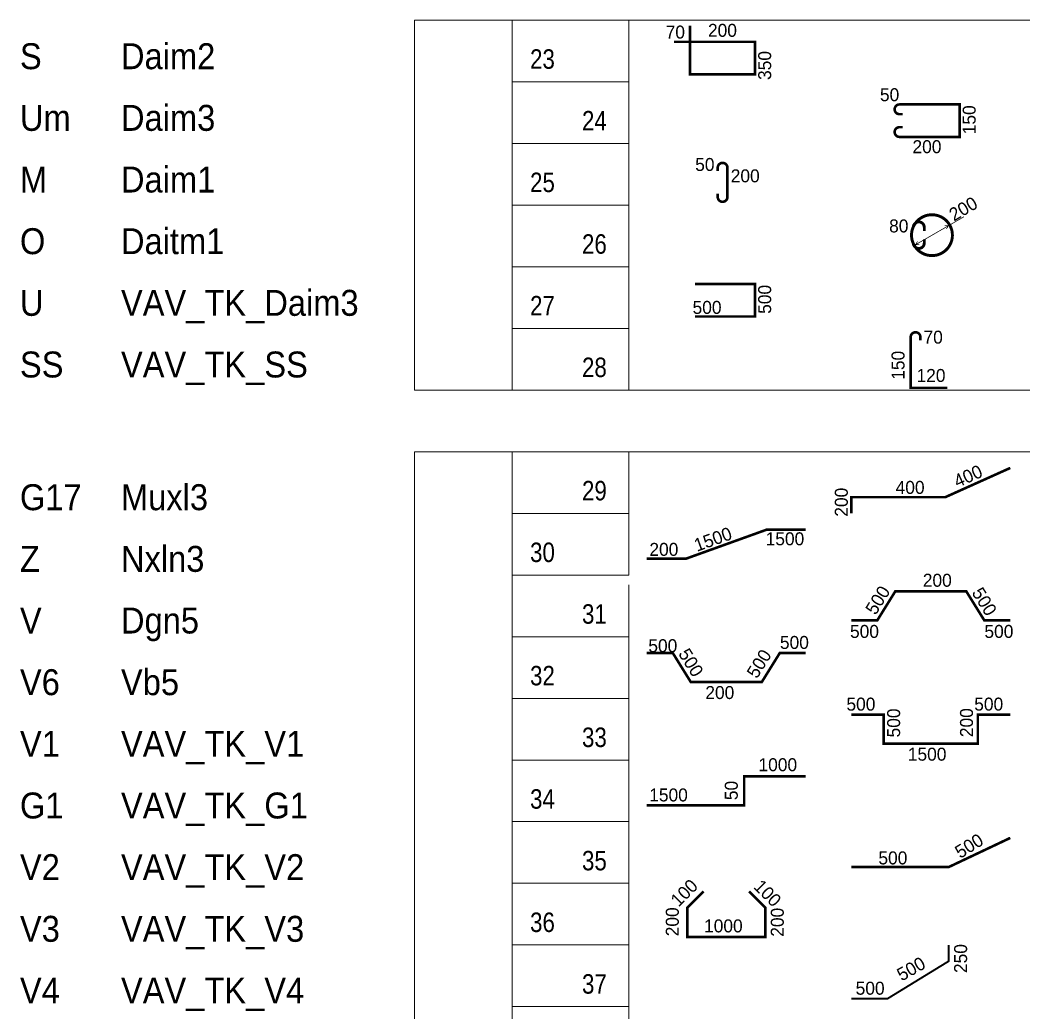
# Model space of a CAD drawing. Header units: millimetres. Extents: x 925681 to 1410834, y 71669 to 296428.
# Drawn here: x 1119105 to 1134567, y 242659 to 257956 of the extents above; entities that cross this region are included whole.
import ezdxf
from ezdxf.enums import TextEntityAlignment as Align

# ---------------------------------------------------------------- set-up
doc = ezdxf.new("R2010")
doc.units = ezdxf.units.MM
doc.header["$LTSCALE"] = 100
for name, color, linetype, lineweight in [('Ap0001_Statistic', 161, 'Continuous', 15), ('Ap0310_PSS', 130, 'Continuous', 18), ('Ap0311_H', 8, 'Continuous', 15), ('Ap0314_Kh', 253, 'Continuous', 15)]:
    doc.layers.add(name, color=color, linetype=linetype, lineweight=lineweight)
doc.styles.add('Ap_Vni-helve', font='', dxfattribs={"width": 0.8, "height": 1})
doc.styles.add('RomanS', font='1.shx')
doc.styles.add('VN', font='')
doc.styles.get('Ap_Vni-helve').set_extended_font_data('VNI-Helve')
doc.styles.get('VN').set_extended_font_data('VNI-Helve-Condense')

# ---------------------------------------------------------------- blocks, each defined once
blk = doc.blocks.new('*U1002')
at = {"const_width": 40}
blk.add_lwpolyline([(4668, -425), (4668, -375, -1), (4818, -375), (4818, -825, -1), (4668, -825), (4668, -775)], format="xyb", dxfattribs=at)
at = {"layer": 'Ap0310_PSS'}
for p, q in [((0, 0), (0, -950)), ((1500, -950), (1500, 0)), ((1500, 0), (1500, -950)), ((3300, -950), (3300, 0))]:
    blk.add_line(p, q, dxfattribs=at)
at = {"layer": 'Ap0311_H'}
blk.add_line((1500, -950), (3300, -950), dxfattribs=at)
at = {"style": 'RomanS'}
blk.add_attdef('M', text='', height=200, dxfattribs=at).set_placement((4618, -425), align=Align.RIGHT)
at = {"style": 'VN'}
blk.add_attdef('SHT', text='', height=300, dxfattribs=at).set_placement((1968, -750), align=Align.CENTER)
at = {"style": 'RomanS'}
blk.add_attdef('D1', (4868, -600), '', height=200, dxfattribs=at)
at = {"style": 'VN', "flags": 8}
for tag, p in [('PHI', (9968, -750)), ('SOTHANH', (11218, -750)), ('TST', (12718, -750))]:
    blk.add_attdef(tag, text='', height=300, dxfattribs=at).set_placement(p, align=Align.CENTER)
for tag, p in [('L', (15268, -750)), ('LTONG', (17268, -750))]:
    blk.add_attdef(tag, text='', height=300, dxfattribs=at).set_placement(p, align=Align.RIGHT)
blk = doc.blocks.new('*U999')
at = {"const_width": 40}
blk.add_lwpolyline([(3993, -335), (5243, -335), (5243, -835), (4243, -835), (4243, -85)], dxfattribs=at)
at = {"layer": 'Ap0310_PSS'}
for p, q in [((0, 0), (0, -950)), ((1500, -950), (1500, 0)), ((1500, 0), (1500, -950)), ((3300, -950), (3300, 0))]:
    blk.add_line(p, q, dxfattribs=at)
at = {"layer": 'Ap0311_H'}
blk.add_line((1500, -950), (3300, -950), dxfattribs=at)
at = {"style": 'RomanS'}
blk.add_attdef('M', text='', height=200, dxfattribs=at).set_placement((4163, -285), align=Align.RIGHT)
blk.add_attdef('D1', text='', height=200, dxfattribs=at).set_placement((4741, -158), align=Align.MIDDLE)
at = {"style": 'VN'}
blk.add_attdef('SHT', text='', height=300, dxfattribs=at).set_placement((1968, -750), align=Align.CENTER)
at = {"style": 'VN', "flags": 8}
for tag, p in [('PHI', (9968, -750)), ('SOTHANH', (11218, -750)), ('TST', (12718, -750))]:
    blk.add_attdef(tag, text='', height=300, dxfattribs=at).set_placement(p, align=Align.CENTER)
for tag, p in [('L', (15268, -750)), ('LTONG', (17268, -750))]:
    blk.add_attdef(tag, text='', height=300, dxfattribs=at).set_placement(p, align=Align.RIGHT)
at = {"style": 'RomanS', "flags": 1}
blk.add_attdef('F2', text='', height=200, rotation=90, dxfattribs=at).set_placement((4099, -714), align=Align.MIDDLE)
at = {"style": 'RomanS'}
blk.add_attdef('D2', text='', height=200, rotation=90, dxfattribs=at).set_placement((5391, -700), align=Align.MIDDLE)
blk = doc.blocks.new('*U1010')
at = {"const_width": 40}
blk.add_lwpolyline([(6725, -700), (7125, -700), (7404, -250), (8496, -250), (8775, -700), (9175, -700)], dxfattribs=at)
at = {"layer": 'Ap0310_PSS'}
for p, q in [((0, 0), (0, -950)), ((1500, -950), (1500, 0)), ((1500, 0), (1500, -950)), ((3300, -950), (3300, -150))]:
    blk.add_line(p, q, dxfattribs=at)
at = {"layer": 'Ap0311_H'}
blk.add_line((1500, -950), (3300, -950), dxfattribs=at)
at = {"style": 'RomanS'}
for tag, p in [('D3', (8050, -81)), ('D1', (6929, -869)), ('D5', (8999, -869))]:
    blk.add_attdef(tag, text='', height=200, dxfattribs=at).set_placement(p, align=Align.MIDDLE)
for tag, rotation, p in [('D2', 58.1858, (7132, -386)), ('D4', 301.8142, (8776, -408))]:
    blk.add_attdef(tag, text='', height=200, rotation=rotation, dxfattribs=at).set_placement(p, align=Align.MIDDLE)
at = {"style": 'VN'}
blk.add_attdef('SHT', text='', height=300, dxfattribs=at).set_placement((2768, -750), align=Align.CENTER)
at = {"style": 'VN', "flags": 8}
for tag, p in [('PHI', (9968, -750)), ('SOTHANH', (11218, -750)), ('TST', (12718, -750))]:
    blk.add_attdef(tag, text='', height=300, dxfattribs=at).set_placement(p, align=Align.CENTER)
for tag, p in [('L', (15268, -750)), ('LTONG', (17268, -750))]:
    blk.add_attdef(tag, text='', height=300, dxfattribs=at).set_placement(p, align=Align.RIGHT)
blk = doc.blocks.new('*U1011')
at = {"const_width": 40}
blk.add_lwpolyline([(3575, -250), (3975, -250), (4254, -700), (5346, -700), (5625, -250), (6025, -250)], dxfattribs=at)
at = {"layer": 'Ap0310_PSS'}
for p, q in [((0, 0), (0, -950)), ((1500, -950), (1500, 0)), ((1500, 0), (1500, -950)), ((3300, -950), (3300, 0))]:
    blk.add_line(p, q, dxfattribs=at)
at = {"layer": 'Ap0311_H'}
blk.add_line((1500, -950), (3300, -950), dxfattribs=at)
at = {"style": 'RomanS'}
for tag, p in [('D5', (5849, -89)), ('D1', (3822, -139)), ('D3', (4700, -861))]:
    blk.add_attdef(tag, text='', height=200, dxfattribs=at).set_placement(p, align=Align.MIDDLE)
for tag, rotation, p in [('D2', 301.8142, (4256, -398)), ('D4', 58.1858, (5305, -416))]:
    blk.add_attdef(tag, text='', height=200, rotation=rotation, dxfattribs=at).set_placement(p, align=Align.MIDDLE)
at = {"style": 'VN'}
blk.add_attdef('SHT', text='', height=300, dxfattribs=at).set_placement((1968, -750), align=Align.CENTER)
at = {"style": 'VN', "flags": 8}
for tag, p in [('PHI', (9968, -750)), ('SOTHANH', (11218, -750)), ('TST', (12718, -750))]:
    blk.add_attdef(tag, text='', height=300, dxfattribs=at).set_placement(p, align=Align.CENTER)
for tag, p in [('L', (15268, -750)), ('LTONG', (17268, -750))]:
    blk.add_attdef(tag, text='', height=300, dxfattribs=at).set_placement(p, align=Align.RIGHT)
blk = doc.blocks.new('*U1001')
at = {"const_width": 40}
blk.add_lwpolyline([(7518, -700), (7468, -700, 1), (7468, -850), (8393, -850), (8393, -350), (7468, -350, 1), (7468, -500), (7518, -500)], format="xyb", dxfattribs=at)
at = {"layer": 'Ap0310_PSS'}
for p, q in [((0, 0), (0, -950)), ((1500, -950), (1500, 0)), ((1500, 0), (1500, -950)), ((3300, -950), (3300, 0))]:
    blk.add_line(p, q, dxfattribs=at)
at = {"layer": 'Ap0311_H'}
blk.add_line((1500, -950), (3300, -950), dxfattribs=at)
at = {"style": 'RomanS'}
blk.add_attdef('M', text='', height=200, dxfattribs=at).set_placement((7464, -300), align=Align.RIGHT)
at = {"style": 'RomanS', "flags": 1}
blk.add_attdef('F1', text='', height=200, dxfattribs=at).set_placement((7891, -202), align=Align.MIDDLE)
at = {"style": 'VN'}
blk.add_attdef('SHT', text='', height=300, dxfattribs=at).set_placement((2768, -750), align=Align.CENTER)
at = {"style": 'RomanS'}
blk.add_attdef('D2', text='', height=200, rotation=90, dxfattribs=at).set_placement((8541, -586), align=Align.MIDDLE)
at = {"style": 'VN', "flags": 8}
for tag, p in [('PHI', (9968, -750)), ('SOTHANH', (11218, -750)), ('TST', (12718, -750))]:
    blk.add_attdef(tag, text='', height=300, dxfattribs=at).set_placement(p, align=Align.CENTER)
for tag, p in [('L', (15268, -750)), ('LTONG', (17268, -750))]:
    blk.add_attdef(tag, text='', height=300, dxfattribs=at).set_placement(p, align=Align.RIGHT)
at = {"style": 'RomanS'}
blk.add_attdef('D1', text='', height=200, dxfattribs=at).set_placement((7891, -1001), align=Align.MIDDLE)
blk = doc.blocks.new('*U1007')
at = {"const_width": 40}
blk.add_lwpolyline([(9175, -250), (8175, -700), (6725, -700), (6725, -950)], dxfattribs=at)
at = {"layer": 'Ap0310_PSS'}
for p, q in [((0, 0), (0, -950)), ((1500, -950), (1500, 0)), ((1500, 0), (1500, -950)), ((3300, -950), (3300, 0))]:
    blk.add_line(p, q, dxfattribs=at)
at = {"layer": 'Ap0311_H'}
blk.add_line((1500, -950), (3300, -950), dxfattribs=at)
at = {"style": 'RomanS'}
for tag, rotation, p in [('D3', 24.2277, (8523, -376)), ('D1', 90, (6572, -779))]:
    blk.add_attdef(tag, text='', height=200, rotation=rotation, dxfattribs=at).set_placement(p, align=Align.MIDDLE)
at = {"style": 'VN'}
blk.add_attdef('SHT', text='', height=300, dxfattribs=at).set_placement((2768, -750), align=Align.CENTER)
at = {"style": 'RomanS'}
blk.add_attdef('D2', text='', height=200, dxfattribs=at).set_placement((7631, -550), align=Align.MIDDLE)
at = {"style": 'VN', "flags": 8}
for tag, p in [('PHI', (9968, -750)), ('SOTHANH', (11218, -750)), ('TST', (12718, -750))]:
    blk.add_attdef(tag, text='', height=300, dxfattribs=at).set_placement(p, align=Align.CENTER)
for tag, p in [('L', (15268, -750)), ('LTONG', (17268, -750))]:
    blk.add_attdef(tag, text='', height=300, dxfattribs=at).set_placement(p, align=Align.RIGHT)
blk = doc.blocks.new('*U1003')
blk.add_line((7696, -621), (8457, -182))
at = {"const_width": 45}
blk.add_lwpolyline([(7653, -464, 1), (8283, -464, 1)], format="xyb", close=True, dxfattribs=at)
for points in [[(7850, -344, 1), (7681, -344, 1)], [(7850, -584, -1), (7681, -584, -1)]]:
    blk.add_lwpolyline(points, format="xyb", dxfattribs=at)
for points, const_width in [([(7850, -400), (7850, -344)], 45), ([(8164, -318), (8220, -318), (8192, -367)], 11.2), ([(7745, -561), (7717, -609), (7773, -609)], 11.2), ([(7850, -528), (7850, -584)], 45)]:
    blk.add_lwpolyline(points, dxfattribs=dict(const_width=const_width))
at = {"layer": 'Ap0310_PSS'}
for p, q in [((0, 0), (0, -950)), ((1500, -950), (1500, 0)), ((1500, 0), (1500, -950)), ((3300, -950), (3300, 0))]:
    blk.add_line(p, q, dxfattribs=at)
at = {"layer": 'Ap0311_H'}
blk.add_line((1500, -950), (3300, -950), dxfattribs=at)
at = {"style": 'RomanS'}
blk.add_attdef('D1', text='', height=200, rotation=30, dxfattribs=at).set_placement((8450, -57), align=Align.MIDDLE)
blk.add_attdef('M', (7308, -422), '', height=200, dxfattribs=at)
at = {"style": 'VN'}
blk.add_attdef('SHT', text='', height=300, dxfattribs=at).set_placement((2768, -750), align=Align.CENTER)
at = {"style": 'VN', "flags": 8}
for tag, p in [('PHI', (9968, -750)), ('SOTHANH', (11218, -750)), ('TST', (12718, -750))]:
    blk.add_attdef(tag, text='', height=300, dxfattribs=at).set_placement(p, align=Align.CENTER)
for tag, p in [('L', (15268, -750)), ('LTONG', (17268, -750))]:
    blk.add_attdef(tag, text='', height=300, dxfattribs=at).set_placement(p, align=Align.RIGHT)
at = {"style": 'RomanS', "flags": 1}
blk.add_attdef('R1', (7886, -682), '', height=200, dxfattribs=at)
blk = doc.blocks.new('*U1009')
at = {"const_width": 40}
blk.add_lwpolyline([(3575, -700), (4175, -700), (5425, -250), (6025, -250)], dxfattribs=at)
at = {"layer": 'Ap0310_PSS'}
for p, q in [((0, 0), (0, -950)), ((1500, -950), (1500, 0)), ((1500, 0), (1500, -950)), ((3300, -950), (3300, 0))]:
    blk.add_line(p, q, dxfattribs=at)
at = {"layer": 'Ap0311_H'}
blk.add_line((1500, -950), (3300, -950), dxfattribs=at)
at = {"style": 'RomanS'}
blk.add_attdef('D2', text='', height=200, rotation=19.7989, dxfattribs=at).set_placement((4594, -398), align=Align.MIDDLE)
for tag, p in [('D3', (5703, -392)), ('D1', (3838, -555))]:
    blk.add_attdef(tag, text='', height=200, dxfattribs=at).set_placement(p, align=Align.MIDDLE)
at = {"style": 'VN'}
blk.add_attdef('SHT', text='', height=300, dxfattribs=at).set_placement((1968, -750), align=Align.CENTER)
at = {"style": 'VN', "flags": 8}
for tag, p in [('PHI', (9968, -750)), ('SOTHANH', (11218, -750)), ('TST', (12718, -750))]:
    blk.add_attdef(tag, text='', height=300, dxfattribs=at).set_placement(p, align=Align.CENTER)
for tag, p in [('L', (15268, -750)), ('LTONG', (17268, -750))]:
    blk.add_attdef(tag, text='', height=300, dxfattribs=at).set_placement(p, align=Align.RIGHT)
blk = doc.blocks.new('*U1012')
at = {"const_width": 40}
blk.add_lwpolyline([(6725, -250), (7225, -250), (7225, -700), (8675, -700), (8675, -250), (9175, -250)], dxfattribs=at)
at = {"layer": 'Ap0310_PSS'}
for p, q in [((0, 0), (0, -950)), ((1500, -950), (1500, 0)), ((1500, 0), (1500, -950)), ((3300, -950), (3300, 0))]:
    blk.add_line(p, q, dxfattribs=at)
at = {"layer": 'Ap0311_H'}
blk.add_line((1500, -950), (3300, -950), dxfattribs=at)
at = {"style": 'RomanS'}
for tag, p in [('D1', (6874, -89)), ('D5', (8842, -89)), ('D3', (7893, -861))]:
    blk.add_attdef(tag, text='', height=200, dxfattribs=at).set_placement(p, align=Align.MIDDLE)
for tag, p in [('D2', (7377, -379)), ('D4', (8500, -375))]:
    blk.add_attdef(tag, text='', height=200, rotation=90, dxfattribs=at).set_placement(p, align=Align.MIDDLE)
at = {"style": 'VN'}
blk.add_attdef('SHT', text='', height=300, dxfattribs=at).set_placement((2768, -750), align=Align.CENTER)
at = {"style": 'VN', "flags": 8}
for tag, p in [('PHI', (9968, -750)), ('SOTHANH', (11218, -750)), ('TST', (12718, -750))]:
    blk.add_attdef(tag, text='', height=300, dxfattribs=at).set_placement(p, align=Align.CENTER)
for tag, p in [('L', (15268, -750)), ('LTONG', (17268, -750))]:
    blk.add_attdef(tag, text='', height=300, dxfattribs=at).set_placement(p, align=Align.RIGHT)
blk = doc.blocks.new('*U1013')
at = {"const_width": 40}
blk.add_lwpolyline([(3575, -700), (5075, -700), (5075, -250), (6025, -250)], dxfattribs=at)
at = {"layer": 'Ap0310_PSS'}
for p, q in [((0, 0), (0, -950)), ((1500, -950), (1500, 0)), ((1500, 0), (1500, -950)), ((3300, -950), (3300, 0))]:
    blk.add_line(p, q, dxfattribs=at)
at = {"layer": 'Ap0311_H'}
blk.add_line((1500, -950), (3300, -950), dxfattribs=at)
at = {"style": 'RomanS'}
for tag, p in [('D3', (5593, -72)), ('D1', (3910, -538))]:
    blk.add_attdef(tag, text='', height=200, dxfattribs=at).set_placement(p, align=Align.MIDDLE)
at = {"style": 'VN'}
blk.add_attdef('SHT', text='', height=300, dxfattribs=at).set_placement((1968, -750), align=Align.CENTER)
at = {"style": 'RomanS'}
blk.add_attdef('D2', text='', height=200, rotation=90, dxfattribs=at).set_placement((4877, -470), align=Align.MIDDLE)
at = {"style": 'VN', "flags": 8}
for tag, p in [('PHI', (9968, -750)), ('SOTHANH', (11218, -750)), ('TST', (12718, -750))]:
    blk.add_attdef(tag, text='', height=300, dxfattribs=at).set_placement(p, align=Align.CENTER)
for tag, p in [('L', (15268, -750)), ('LTONG', (17268, -750))]:
    blk.add_attdef(tag, text='', height=300, dxfattribs=at).set_placement(p, align=Align.RIGHT)
blk = doc.blocks.new('*U1014')
at = {"color": 0, "const_width": 40}
blk.add_lwpolyline([(6725, -700), (8225, -700), (9175, -250)], dxfattribs=at)
at = {"layer": 'Ap0310_PSS'}
for p, q in [((0, 0), (0, -950)), ((1500, -950), (1500, 0)), ((1500, 0), (1500, -950)), ((3300, -950), (3300, 0))]:
    blk.add_line(p, q, dxfattribs=at)
at = {"layer": 'Ap0311_H'}
blk.add_line((1500, -950), (3300, -950), dxfattribs=at)
at = {"color": 0, "style": 'RomanS'}
blk.add_attdef('D2', text='', height=200, rotation=31.6682, dxfattribs=at).set_placement((8540, -373), align=Align.MIDDLE)
at = {"style": 'VN'}
blk.add_attdef('SHT', text='', height=300, dxfattribs=at).set_placement((2768, -750), align=Align.CENTER)
at = {"color": 0, "style": 'RomanS'}
blk.add_attdef('D1', text='', height=200, dxfattribs=at).set_placement((7366, -558), align=Align.MIDDLE)
at = {"style": 'VN', "flags": 8}
for tag, p in [('PHI', (9968, -750)), ('SOTHANH', (11218, -750)), ('TST', (12718, -750))]:
    blk.add_attdef(tag, text='', height=300, dxfattribs=at).set_placement(p, align=Align.CENTER)
for tag, p in [('L', (15268, -750)), ('LTONG', (17268, -750))]:
    blk.add_attdef(tag, text='', height=300, dxfattribs=at).set_placement(p, align=Align.RIGHT)
blk = doc.blocks.new('*U1015')
at = {"const_width": 40}
blk.add_lwpolyline([(4449, -125), (4199, -375), (4199, -825), (5401, -825), (5401, -375), (5151, -125)], dxfattribs=at)
at = {"layer": 'Ap0310_PSS'}
for p, q in [((0, 0), (0, -950)), ((1500, -950), (1500, 0)), ((1500, 0), (1500, -950)), ((3300, -950), (3300, 0))]:
    blk.add_line(p, q, dxfattribs=at)
at = {"layer": 'Ap0311_H'}
blk.add_line((1500, -950), (3300, -950), dxfattribs=at)
at = {"style": 'RomanS'}
for tag, rotation, p in [('D1', 45, (4151, -146)), ('D5', 315, (5437, -152)), ('D2', 90, (3968, -593)), ('D4', 90, (5585, -600))]:
    blk.add_attdef(tag, text='', height=200, rotation=rotation, dxfattribs=at).set_placement(p, align=Align.MIDDLE)
at = {"style": 'VN'}
blk.add_attdef('SHT', text='', height=300, dxfattribs=at).set_placement((1968, -750), align=Align.CENTER)
at = {"style": 'VN', "flags": 8}
for tag, p in [('PHI', (9968, -750)), ('SOTHANH', (11218, -750)), ('TST', (12718, -750))]:
    blk.add_attdef(tag, text='', height=300, dxfattribs=at).set_placement(p, align=Align.CENTER)
for tag, p in [('L', (15268, -750)), ('LTONG', (17268, -750))]:
    blk.add_attdef(tag, text='', height=300, dxfattribs=at).set_placement(p, align=Align.RIGHT)
at = {"style": 'RomanS'}
blk.add_attdef('D3', text='', height=200, dxfattribs=at).set_placement((4755, -656), align=Align.MIDDLE)
blk = doc.blocks.new('*U1016')
blk.add_lwpolyline([(6725, -825, 30, 30, 0), (7287, -825, 30, 30, 0), (8225, -250, 30, 30, 0), (8225, 0, 0, 0, 0)], format="xyseb")
at = {"layer": 'Ap0310_PSS'}
for p, q in [((0, 0), (0, -950)), ((1500, -950), (1500, 0)), ((1500, 0), (1500, -950)), ((3300, -950), (3300, 0))]:
    blk.add_line(p, q, dxfattribs=at)
at = {"layer": 'Ap0311_H'}
blk.add_line((1500, -950), (3300, -950), dxfattribs=at)
at = {"style": 'RomanS'}
for tag, rotation, p in [('D3', 90, (8569, -209)), ('D2', 29.2678, (7725, -507)), ('D1', 360, (7015, -826))]:
    blk.add_attdef(tag, text='', height=200, rotation=rotation, dxfattribs=at).set_placement(p, align=Align.BOTTOM_CENTER)
at = {"style": 'VN'}
blk.add_attdef('SHT', text='', height=300, dxfattribs=at).set_placement((2768, -750), align=Align.CENTER)
at = {"style": 'VN', "flags": 8}
for tag, p in [('PHI', (9968, -750)), ('SOTHANH', (11218, -750)), ('TST', (12718, -750))]:
    blk.add_attdef(tag, text='', height=300, dxfattribs=at).set_placement(p, align=Align.CENTER)
for tag, p in [('L', (15268, -750)), ('LTONG', (17268, -750))]:
    blk.add_attdef(tag, text='', height=300, dxfattribs=at).set_placement(p, align=Align.RIGHT)
blk = doc.blocks.new('*U1004')
at = {"const_width": 40}
blk.add_lwpolyline([(4318, -767), (5243, -767), (5243, -267), (4318, -267)], dxfattribs=at)
at = {"layer": 'Ap0310_PSS'}
for p, q in [((0, 0), (0, -950)), ((1500, -950), (1500, 0)), ((1500, 0), (1500, -950)), ((3300, -950), (3300, 0))]:
    blk.add_line(p, q, dxfattribs=at)
at = {"layer": 'Ap0311_H'}
blk.add_line((1500, -950), (3300, -950), dxfattribs=at)
at = {"style": 'VN'}
blk.add_attdef('SHT', text='', height=300, dxfattribs=at).set_placement((1968, -750), align=Align.CENTER)
at = {"style": 'RomanS'}
blk.add_attdef('D2', text='', height=200, rotation=90, dxfattribs=at).set_placement((5391, -503), align=Align.MIDDLE)
at = {"style": 'VN', "flags": 8}
for tag, p in [('PHI', (9968, -750)), ('SOTHANH', (11218, -750)), ('TST', (12718, -750))]:
    blk.add_attdef(tag, text='', height=300, dxfattribs=at).set_placement(p, align=Align.CENTER)
for tag, p in [('L', (15268, -750)), ('LTONG', (17268, -750))]:
    blk.add_attdef(tag, text='', height=300, dxfattribs=at).set_placement(p, align=Align.RIGHT)
at = {"style": 'RomanS'}
blk.add_attdef('D1', text='', height=200, dxfattribs=at).set_placement((4504, -626), align=Align.MIDDLE)
blk = doc.blocks.new('*U1017')
at = {"layer": 'Ap0310_PSS'}
for p, q in [((0, 0), (0, -950)), ((1500, -950), (1500, 0)), ((1500, 0), (1500, -950)), ((3300, -950), (3300, 0))]:
    blk.add_line(p, q, dxfattribs=at)
at = {"style": 'RomanS'}
for tag, rotation, p in [('D2', 14.1245, (4862, -339)), ('D3', 284.561, (6221, -335))]:
    blk.add_attdef(tag, text='', height=200, rotation=rotation, dxfattribs=at).set_placement(p, align=Align.MIDDLE)
at = {"style": 'VN'}
blk.add_attdef('SHT', text='', height=300, dxfattribs=at).set_placement((1968, -750), align=Align.CENTER)
at = {"style": 'RomanS'}
blk.add_attdef('D1', text='', height=200, dxfattribs=at).set_placement((3932, -489), align=Align.MIDDLE)
at = {"style": 'VN'}
for tag, flags, p in [('PHIA', 1, (6668, -750)), ('PHI', 8, (9968, -750)), ('SOTHANH', 8, (11218, -750)), ('TST', 8, (12718, -750))]:
    blk.add_attdef(tag, text='', height=300, dxfattribs=dict(at, flags=flags)).set_placement(p, align=Align.CENTER)
at = {"style": 'VN', "flags": 8}
for tag, p in [('L', (15268, -750)), ('LTONG', (17268, -750))]:
    blk.add_attdef(tag, text='', height=300, dxfattribs=at).set_placement(p, align=Align.RIGHT)
blk = doc.blocks.new('*U1005')
blk.add_lwpolyline([(7790, -185, 40, 40, 0), (7790, -135, 40, 40, 1), (7640, -135, 40, 40, 0), (7640, -916, 40, 40, 0), (8203, -916, 40, 40, 0)], format="xyseb")
at = {"layer": 'Ap0310_PSS'}
for p, q in [((0, 0), (0, -950)), ((1500, -950), (1500, 0)), ((1500, 0), (1500, -950)), ((3300, -950), (3300, 0))]:
    blk.add_line(p, q, dxfattribs=at)
at = {"layer": 'Ap0311_H'}
blk.add_line((1500, -950), (3300, -950), dxfattribs=at)
at = {"style": 'RomanS'}
for tag, p in [('M', (7987, -135)), ('D2', (7953, -726))]:
    blk.add_attdef(tag, text='', height=200, dxfattribs=at).set_placement(p, align=Align.MIDDLE)
at = {"style": 'VN'}
blk.add_attdef('SHT', text='', height=300, dxfattribs=at).set_placement((2768, -750), align=Align.CENTER)
for tag, flags, p in [('PHIA', 1, (6668, -750)), ('PHI', 8, (9968, -750)), ('SOTHANH', 8, (11218, -750)), ('TST', 8, (12718, -750))]:
    blk.add_attdef(tag, text='', height=300, dxfattribs=dict(at, flags=flags)).set_placement(p, align=Align.CENTER)
at = {"style": 'RomanS'}
blk.add_attdef('D1', text='', height=200, rotation=90, dxfattribs=at).set_placement((7445, -569), align=Align.MIDDLE)
at = {"style": 'VN', "flags": 8}
for tag, p in [('L', (15268, -750)), ('LTONG', (17268, -750))]:
    blk.add_attdef(tag, text='', height=300, dxfattribs=at).set_placement(p, align=Align.RIGHT)

msp = doc.modelspace()

# ---------------------------------------------------------------- linework, layer by layer
at = {"layer": 'Ap0310_PSS'}
for p, q in [((1125182.5, 257956), (1142682.5, 257956)), ((1125182.5, 252256), (1142682.5, 252256)), ((1142682.5, 251306), (1125182.5, 251306))]:
    msp.add_line(p, q, dxfattribs=at)

# ---------------------------------------------------------------- block references
at = {"layer": 'Ap0001_Statistic', "color": 3, "lineweight": 80}
ref = msp.add_blockref('*U999', (1125182.5, 257956), dxfattribs=at)
ref.add_attrib('D1', '200', dxfattribs={"layer": '0', "height": 200, "style": 'RomanS'}).set_placement((1129923.4, 257797.9), align=Align.MIDDLE)
ref.add_attrib('D2', '350', dxfattribs={"layer": '0', "height": 200, "rotation": 90, "style": 'RomanS'}).set_placement((1130573.6, 257256.4), align=Align.MIDDLE)
ref.add_attrib('M', '70', dxfattribs={"layer": '0', "height": 200, "style": 'RomanS'}).set_placement((1129346, 257671.1), align=Align.RIGHT)
ref.add_attrib('SHT', '23', dxfattribs={"layer": '0', "height": 300, "style": 'VN'}).set_placement((1127151, 257206), align=Align.CENTER)
ref = msp.add_blockref('*U1001', (1125182.5, 257006), dxfattribs=at)
ref.add_attrib('D1', '200', dxfattribs={"layer": '0', "height": 200, "style": 'RomanS', "flags": 8}).set_placement((1133073.4, 256005.3), align=Align.MIDDLE)
ref.add_attrib('D2', '150', dxfattribs={"layer": '0', "height": 200, "rotation": 90, "style": 'RomanS', "flags": 8}).set_placement((1133723.6, 256419.8), align=Align.MIDDLE)
ref.add_attrib('M', '50', dxfattribs={"layer": '0', "height": 200, "style": 'RomanS'}).set_placement((1132646.7, 256706), align=Align.RIGHT)
ref.add_attrib('SHT', '24', dxfattribs={"layer": '0', "height": 300, "style": 'VN'}).set_placement((1127951, 256256), align=Align.CENTER)
ref = msp.add_blockref('*U1002', (1125182.5, 256056), dxfattribs=at)
ref.add_attrib('D1', '200', (1130051, 255456), dxfattribs={"layer": '0', "height": 200, "style": 'RomanS', "flags": 8})
ref.add_attrib('M', '50', dxfattribs={"layer": '0', "height": 200, "style": 'RomanS'}).set_placement((1129801, 255631), align=Align.RIGHT)
ref.add_attrib('SHT', '25', dxfattribs={"layer": '0', "height": 300, "style": 'VN'}).set_placement((1127151, 255306), align=Align.CENTER)
at = {"layer": 'Ap0001_Statistic'}
ref = msp.add_blockref('*U1003', (1125182.5, 255106), dxfattribs=at)
ref.add_attrib('D1', '200', dxfattribs={"layer": '0', "height": 200, "rotation": 30, "style": 'RomanS', "flags": 8}).set_placement((1133632.5, 255049.3), align=Align.MIDDLE)
ref.add_attrib('M', '80', (1132490.5, 254684.4), dxfattribs={"layer": '0', "height": 200, "style": 'RomanS', "flags": 8})
ref.add_attrib('SHT', '26', dxfattribs={"layer": '0', "height": 300, "style": 'VN'}).set_placement((1127951, 254356), align=Align.CENTER)
at = {"layer": 'Ap0001_Statistic', "color": 3, "lineweight": 80}
ref = msp.add_blockref('*U1004', (1125182.5, 254156), dxfattribs=at)
ref.add_attrib('D1', '500', dxfattribs={"layer": '0', "height": 200, "style": 'RomanS'}).set_placement((1129686.2, 253529.6), align=Align.MIDDLE)
ref.add_attrib('D2', '500', dxfattribs={"layer": '0', "height": 200, "rotation": 90, "style": 'RomanS'}).set_placement((1130573.6, 253653), align=Align.MIDDLE)
ref.add_attrib('SHT', '27', dxfattribs={"layer": '0', "height": 300, "style": 'VN'}).set_placement((1127151, 253406), align=Align.CENTER)
at = {"layer": 'Ap0001_Statistic'}
ref = msp.add_blockref('*U1005', (1125182.5, 253206), dxfattribs=at)
ref.add_attrib('D1', '150', dxfattribs={"layer": '0', "height": 200, "rotation": 90, "style": 'RomanS'}).set_placement((1132627.8, 252637), align=Align.MIDDLE)
ref.add_attrib('D2', '120', dxfattribs={"layer": '0', "height": 200, "style": 'RomanS'}).set_placement((1133135.8, 252480.5), align=Align.MIDDLE)
ref.add_attrib('SHT', '28', dxfattribs={"layer": '0', "height": 300, "style": 'VN'}).set_placement((1127951, 252456), align=Align.CENTER)
ref.add_attrib('M', '70', dxfattribs={"layer": '0', "height": 200, "style": 'RomanS'}).set_placement((1133169.1, 253070.7), align=Align.MIDDLE)
at = {"layer": 'Ap0001_Statistic', "color": 3, "lineweight": 80}
ref = msp.add_blockref('*U1007', (1125182.5, 251306), dxfattribs=at)
ref.add_attrib('D1', '200', dxfattribs={"layer": '0', "height": 200, "rotation": 90, "style": 'RomanS', "flags": 8}).set_placement((1131754.2, 250527.5), align=Align.MIDDLE)
ref.add_attrib('D2', '400', dxfattribs={"layer": '0', "height": 200, "style": 'RomanS', "flags": 8}).set_placement((1132813.7, 250756.1), align=Align.MIDDLE)
ref.add_attrib('D3', '400', dxfattribs={"layer": '0', "height": 200, "rotation": 24.22775, "style": 'RomanS', "flags": 8}).set_placement((1133705.9, 250929.7), align=Align.MIDDLE)
ref.add_attrib('SHT', '29', dxfattribs={"layer": '0', "height": 300, "style": 'VN'}).set_placement((1127951, 250556), align=Align.CENTER)
at = {"layer": 'Ap0001_Statistic', "lineweight": 80}
ref = msp.add_blockref('*U1009', (1125182.5, 250356), dxfattribs=at)
ref.add_attrib('D1', '200', dxfattribs={"layer": '0', "height": 200, "style": 'RomanS', "flags": 8}).set_placement((1129021, 249801.1), align=Align.MIDDLE)
ref.add_attrib('D2', '1500', dxfattribs={"layer": '0', "height": 200, "rotation": 19.79888, "style": 'RomanS', "flags": 8}).set_placement((1129776.2, 249957.8), align=Align.MIDDLE)
ref.add_attrib('D3', '1500', dxfattribs={"layer": '0', "height": 200, "style": 'RomanS', "flags": 8}).set_placement((1130885.8, 249964.2), align=Align.MIDDLE)
ref.add_attrib('SHT', '30', dxfattribs={"layer": '0', "height": 300, "style": 'VN'}).set_placement((1127151, 249606), align=Align.CENTER)
at = {"layer": 'Ap0001_Statistic', "color": 3, "lineweight": 80}
ref = msp.add_blockref('*U1010', (1125182.5, 249406), dxfattribs=at)
ref.add_attrib('D1', '500', dxfattribs={"layer": '0', "height": 200, "style": 'RomanS', "flags": 8}).set_placement((1132111.2, 248537.2), align=Align.MIDDLE)
ref.add_attrib('D2', '500', dxfattribs={"layer": '0', "height": 200, "rotation": 58.18576, "style": 'RomanS', "flags": 8}).set_placement((1132315, 249019.8), align=Align.MIDDLE)
ref.add_attrib('D3', '200', dxfattribs={"layer": '0', "height": 200, "style": 'RomanS', "flags": 8}).set_placement((1133232.5, 249325.5), align=Align.MIDDLE)
ref.add_attrib('D4', '500', dxfattribs={"layer": '0', "height": 200, "rotation": 301.81424, "style": 'RomanS', "flags": 8}).set_placement((1133958.9, 248997.8), align=Align.MIDDLE)
ref.add_attrib('D5', '500', dxfattribs={"layer": '0', "height": 200, "style": 'RomanS', "flags": 8}).set_placement((1134181.8, 248537.2), align=Align.MIDDLE)
ref.add_attrib('SHT', '31', dxfattribs={"layer": '0', "height": 300, "style": 'VN'}).set_placement((1127951, 248656), align=Align.CENTER)
ref = msp.add_blockref('*U1011', (1125182.5, 248456), dxfattribs=at)
ref.add_attrib('D1', '500', dxfattribs={"layer": '0', "height": 200, "style": 'RomanS', "flags": 8}).set_placement((1129004.6, 248317.2), align=Align.MIDDLE)
ref.add_attrib('D2', '500', dxfattribs={"layer": '0', "height": 200, "rotation": 301.81424, "style": 'RomanS', "flags": 8}).set_placement((1129439, 248057.6), align=Align.MIDDLE)
ref.add_attrib('D3', '200', dxfattribs={"layer": '0', "height": 200, "style": 'RomanS', "flags": 8}).set_placement((1129882.5, 247595.5), align=Align.MIDDLE)
ref.add_attrib('D4', '500', dxfattribs={"layer": '0', "height": 200, "rotation": 58.18576, "style": 'RomanS', "flags": 8}).set_placement((1130487.3, 248040.3), align=Align.MIDDLE)
ref.add_attrib('D5', '500', dxfattribs={"layer": '0', "height": 200, "style": 'RomanS', "flags": 8}).set_placement((1131031.8, 248367.2), align=Align.MIDDLE)
ref.add_attrib('SHT', '32', dxfattribs={"layer": '0', "height": 300, "style": 'VN'}).set_placement((1127151, 247706), align=Align.CENTER)
at = {"layer": 'Ap0001_Statistic'}
ref = msp.add_blockref('*U1012', (1125182.5, 247506), dxfattribs=at)
ref.add_attrib('D1', '500', dxfattribs={"layer": '0', "height": 200, "style": 'RomanS'}).set_placement((1132056.2, 247417.2), align=Align.MIDDLE)
ref.add_attrib('D2', '500', dxfattribs={"layer": '0', "height": 200, "rotation": 90, "style": 'RomanS'}).set_placement((1132559.9, 247126.6), align=Align.MIDDLE)
ref.add_attrib('D3', '1500', dxfattribs={"layer": '0', "height": 200, "style": 'RomanS'}).set_placement((1133076, 246645.5), align=Align.MIDDLE)
ref.add_attrib('D4', '200', dxfattribs={"layer": '0', "height": 200, "rotation": 90, "style": 'RomanS'}).set_placement((1133682.5, 247131.4), align=Align.MIDDLE)
ref.add_attrib('D5', '500', dxfattribs={"layer": '0', "height": 200, "style": 'RomanS'}).set_placement((1134024.9, 247417.2), align=Align.MIDDLE)
ref.add_attrib('SHT', '33', dxfattribs={"layer": '0', "height": 300, "style": 'VN'}).set_placement((1127951, 246756), align=Align.CENTER)
ref = msp.add_blockref('*U1013', (1125182.5, 246556), dxfattribs=at)
ref.add_attrib('D1', '1500', dxfattribs={"layer": '0', "height": 200, "style": 'RomanS'}).set_placement((1129092.9, 246018), align=Align.MIDDLE)
ref.add_attrib('D2', '50', dxfattribs={"layer": '0', "height": 200, "rotation": 90, "style": 'RomanS'}).set_placement((1130059.3, 246086), align=Align.MIDDLE)
ref.add_attrib('D3', '1000', dxfattribs={"layer": '0', "height": 200, "style": 'RomanS'}).set_placement((1130776, 246483.6), align=Align.MIDDLE)
ref.add_attrib('SHT', '34', dxfattribs={"layer": '0', "height": 300, "style": 'VN'}).set_placement((1127151, 245806), align=Align.CENTER)
at = {"layer": 'Ap0001_Statistic', "lineweight": 80}
ref = msp.add_blockref('*U1014', (1125182.5, 245606), dxfattribs=at)
ref.add_attrib('D1', '500', dxfattribs={"layer": '0', "color": 0, "height": 200, "style": 'RomanS'}).set_placement((1132548.8, 245047.7), align=Align.MIDDLE)
ref.add_attrib('D2', '500', dxfattribs={"layer": '0', "color": 0, "height": 200, "rotation": 31.66824, "style": 'RomanS'}).set_placement((1133722.1, 245233.5), align=Align.MIDDLE)
ref.add_attrib('SHT', '35', dxfattribs={"layer": '0', "height": 300, "style": 'VN'}).set_placement((1127951, 244856), align=Align.CENTER)
at = {"layer": 'Ap0001_Statistic', "color": 3, "lineweight": 80}
ref = msp.add_blockref('*U1015', (1125182.5, 244656), dxfattribs=at)
ref.add_attrib('D1', '100', dxfattribs={"layer": '0', "height": 200, "rotation": 45, "style": 'RomanS'}).set_placement((1129333.7, 244510.4), align=Align.MIDDLE)
ref.add_attrib('D2', '200', dxfattribs={"layer": '0', "height": 200, "rotation": 90, "style": 'RomanS'}).set_placement((1129150.8, 244063.1), align=Align.MIDDLE)
ref.add_attrib('D3', '1000', dxfattribs={"layer": '0', "height": 200, "style": 'RomanS'}).set_placement((1129937.5, 244000.2), align=Align.MIDDLE)
ref.add_attrib('D4', '200', dxfattribs={"layer": '0', "height": 200, "rotation": 90, "style": 'RomanS'}).set_placement((1130767.7, 244056), align=Align.MIDDLE)
ref.add_attrib('D5', '100', dxfattribs={"layer": '0', "height": 200, "rotation": 315, "style": 'RomanS'}).set_placement((1130619.3, 244504.5), align=Align.MIDDLE)
ref.add_attrib('SHT', '36', dxfattribs={"layer": '0', "height": 300, "style": 'VN'}).set_placement((1127151, 243906), align=Align.CENTER)
ref = msp.add_blockref('*U1016', (1125182.5, 243706), dxfattribs=at)
ref.add_attrib('D1', '500', dxfattribs={"layer": '0', "height": 200, "rotation": 360, "style": 'RomanS'}).set_placement((1132197.9, 242879.8), align=Align.BOTTOM_CENTER)
ref.add_attrib('D2', '500', dxfattribs={"layer": '0', "height": 200, "rotation": 29.26781, "style": 'RomanS'}).set_placement((1132907.3, 243199.2), align=Align.BOTTOM_CENTER)
ref.add_attrib('D3', '250', dxfattribs={"layer": '0', "height": 200, "rotation": 90, "style": 'RomanS'}).set_placement((1133751.8, 243496.8), align=Align.BOTTOM_CENTER)
ref.add_attrib('SHT', '37', dxfattribs={"layer": '0', "height": 300, "style": 'VN'}).set_placement((1127951, 242956), align=Align.CENTER)
msp.add_blockref('*U1017', (1125182.5, 242756), dxfattribs=at)

# ---------------------------------------------------------------- texts
at = {"layer": 'Ap0314_Kh', "style": 'Ap_Vni-helve', "width": 0.9}
for s, p in [('Daim2', (1120658.4, 257199.4)), ('S', (1119102.3, 257199.4)), ('Um', (1119102.3, 256249.4)), ('Daim3', (1120658.4, 256249.4)), ('M', (1119102.3, 255299.4)), ('Daim1', (1120658.4, 255299.4)), ('O', (1119102.3, 254349.4)), ('Daitm1', (1120658.4, 254349.4)), ('U', (1119102.3, 253399.4)), ('VAV_TK_Daim3', (1120658.4, 253399.4)), ('SS', (1119102.3, 252449.4)), ('VAV_TK_SS', (1120658.4, 252449.4)), ('G17', (1119102.3, 250405)), ('Muxl3', (1120658.4, 250405)), ('Nxln3', (1120658.4, 249455)), ('Z', (1119102.3, 249455)), ('V', (1119102.3, 248505)), ('Dgn5', (1120658.4, 248505)), ('V6', (1119102.3, 247555)), ('Vb5', (1120658.4, 247555)), ('V1', (1119102.3, 246605)), ('VAV_TK_V1', (1120658.4, 246605)), ('G1', (1119102.3, 245655)), ('VAV_TK_G1', (1120658.4, 245655)), ('V2', (1119102.3, 244705)), ('VAV_TK_V2', (1120658.4, 244705)), ('V3', (1119102.3, 243755)), ('VAV_TK_V3', (1120658.4, 243755)), ('V4', (1119102.3, 242805)), ('VAV_TK_V4', (1120658.4, 242805))]:
    msp.add_text(s, height=400, dxfattribs=at).set_placement(p)

doc.saveas('drawing.dxf')
